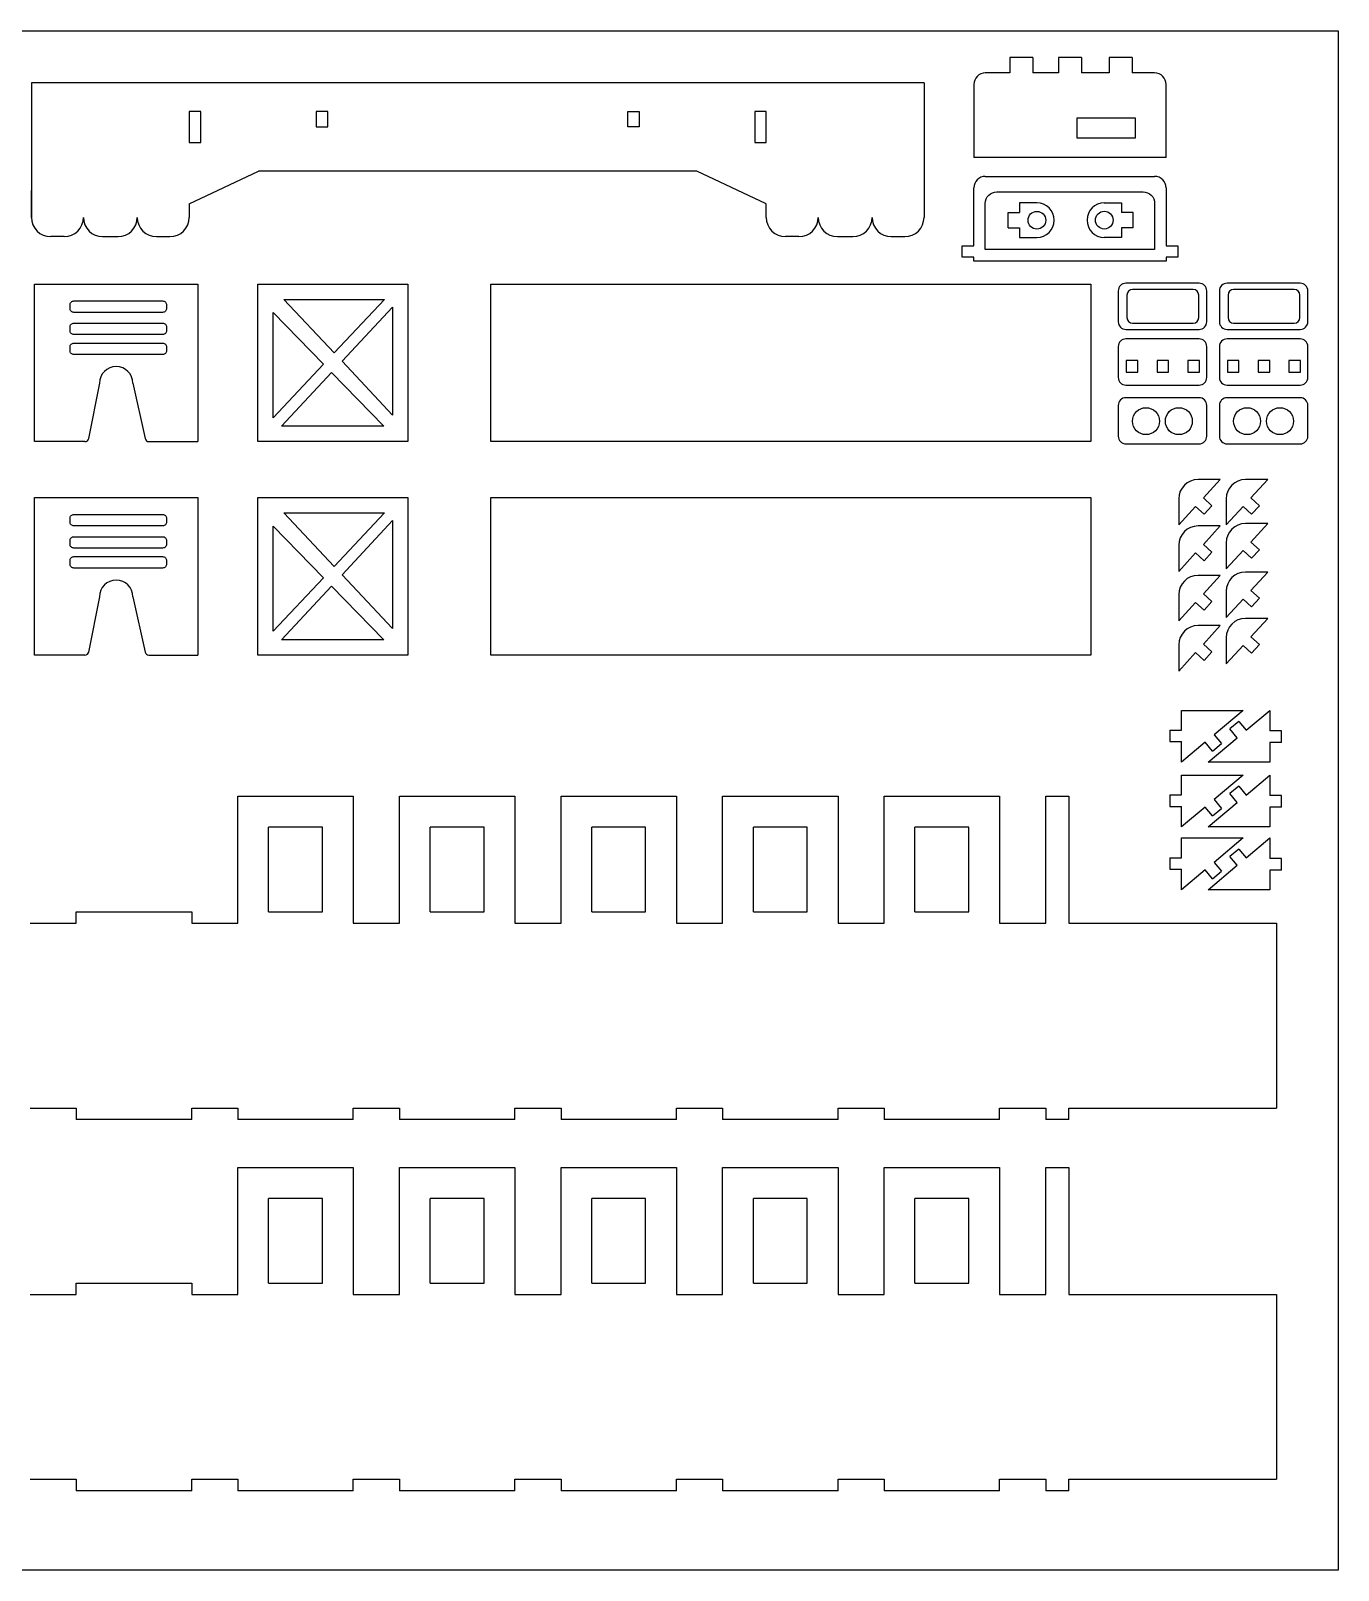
# Model space of a CAD drawing. Header units: millimetres. Extents: x 1035 to 4493, y 392 to 1491.
# Drawn here: x 2025.5 to 2365.3, y 935.5 to 1335.5 of the extents above; entities that cross this region are included whole.
import ezdxf

# ---------------------------------------------------------------- set-up
doc = ezdxf.new("R2010")
doc.units = ezdxf.units.MM

msp = doc.modelspace()

# ---------------------------------------------------------------- linework, layer by layer
for p, q in [((2279.97, 1328.57), (2279.97, 1324.57)), ((2285.97, 1328.57), (2279.97, 1328.57)), ((2285.97, 1328.57), (2285.97, 1324.57)), ((2292.61, 1328.57), (2292.61, 1324.57)), ((2298.61, 1328.57), (2292.61, 1328.57)), ((2298.61, 1328.57), (2298.61, 1324.57)), ((2305.77, 1328.57), (2305.77, 1324.57)), ((2311.77, 1328.57), (2305.77, 1328.57)), ((2311.77, 1328.57), (2311.77, 1324.57)), ((2279.97, 1324.57), (2273.61, 1324.57)), ((2292.61, 1324.57), (2285.97, 1324.57)), ((2305.77, 1324.57), (2298.61, 1324.57)), ((2317.61, 1324.57), (2311.77, 1324.57)), ((2257.67, 1322.04), (2025.67, 1322.04)), ((2025.67, 1322.04), (2025.67, 1322.04)), ((2025.67, 1322.04), (2025.67, 1287.04)), ((2257.67, 1322.04), (2257.67, 1287.04)), ((2270.61, 1321.57), (2270.61, 1302.57)), ((2320.61, 1302.57), (2320.61, 1321.57)), ((2069.67, 1314.54), (2066.67, 1314.54)), ((2066.67, 1314.54), (2066.67, 1306.54)), ((2069.67, 1310.54), (2069.67, 1314.54)), ((2069.67, 1306.54), (2069.67, 1314.54)), ((2216.67, 1314.54), (2213.67, 1314.54)), ((2213.67, 1314.54), (2213.67, 1306.54)), ((2216.67, 1310.54), (2216.67, 1314.54)), ((2216.67, 1306.54), (2216.67, 1314.54)), ((2066.67, 1306.54), (2069.67, 1306.54)), ((2213.67, 1306.54), (2216.67, 1306.54)), ((2320.61, 1302.57), (2270.61, 1302.57)), ((2066.67, 1290.54), (2084.67, 1299.04)), ((2198.62, 1299.04), (2084.67, 1299.04)), ((2216.67, 1290.54), (2198.62, 1299.04)), ((2273.61, 1297.7), (2317.61, 1297.7)), ((2025.67, 1287.04), (2025.67, 1294.04)), ((2270.61, 1279.7), (2270.61, 1294.7)), ((2320.61, 1294.7), (2320.61, 1279.7)), ((2066.67, 1290.54), (2066.67, 1287.04)), ((2216.67, 1287.04), (2216.67, 1290.54)), ((2279.51, 1284.31), (2279.51, 1288.31)), ((2279.51, 1288.31), (2282.51, 1288.31)), ((2287.01, 1290.81), (2282.51, 1290.81)), ((2282.51, 1290.81), (2282.51, 1288.31)), ((2304.54, 1290.83), (2309.04, 1290.83)), ((2309.04, 1290.83), (2309.04, 1288.33)), ((2312.04, 1288.33), (2309.04, 1288.33)), ((2312.04, 1284.33), (2312.04, 1288.33)), ((2279.51, 1284.31), (2282.51, 1284.31)), ((2282.51, 1284.31), (2282.51, 1281.81)), ((2312.04, 1284.33), (2309.04, 1284.33)), ((2309.04, 1284.33), (2309.04, 1281.83)), ((2034.17, 1282.04), (2030.67, 1282.04)), ((2044.17, 1282.04), (2048.17, 1282.04)), ((2058.17, 1282.04), (2061.67, 1282.04)), ((2225.17, 1282.04), (2221.67, 1282.04)), ((2235.17, 1282.04), (2239.17, 1282.04)), ((2249.17, 1282.04), (2252.67, 1282.04)), ((2282.51, 1281.81), (2287.01, 1281.81)), ((2309.04, 1281.83), (2304.54, 1281.83)), ((2267.61, 1276.7), (2267.61, 1279.7)), ((2267.61, 1279.7), (2270.61, 1279.7)), ((2270.61, 1276.7), (2267.61, 1276.7)), ((2270.61, 1275.7), (2270.61, 1276.7)), ((2320.61, 1279.7), (2323.61, 1279.7)), ((2323.61, 1276.7), (2320.61, 1276.7)), ((2320.61, 1276.7), (2320.61, 1275.7)), ((2323.61, 1279.7), (2323.61, 1276.7)), ((2320.61, 1275.7), (2270.61, 1275.7)), ((2026.45, 1269.73), (2068.93, 1269.73)), ((2026.45, 1228.78), (2026.45, 1269.73)), ((2068.93, 1269.73), (2068.93, 1228.78)), ((2329.16, 1269.95), (2310.16, 1269.95)), ((2327.63, 1268.34), (2311.87, 1268.34)), ((2355.44, 1269.95), (2336.44, 1269.95)), ((2353.92, 1268.34), (2338.15, 1268.34)), ((2091.27, 1265.73), (2104.34, 1251.83)), ((2117.41, 1265.73), (2104.34, 1251.83)), ((2308.16, 1267.95), (2308.16, 1259.95)), ((2310.4, 1266.88), (2310.4, 1261.02)), ((2329.1, 1261.02), (2329.1, 1266.88)), ((2331.16, 1259.95), (2331.16, 1267.95)), ((2334.44, 1267.95), (2334.44, 1259.95)), ((2336.69, 1266.88), (2336.69, 1261.02)), ((2355.38, 1261.02), (2355.38, 1266.88)), ((2357.44, 1259.95), (2357.44, 1267.95)), ((2088.52, 1262.3), (2101.58, 1248.9)), ((2119.51, 1263.75), (2106.39, 1249.65)), ((2310.16, 1257.95), (2329.16, 1257.95)), ((2311.87, 1259.56), (2327.63, 1259.56)), ((2336.44, 1257.95), (2355.44, 1257.95)), ((2338.15, 1259.56), (2353.92, 1259.56)), ((2308.16, 1253.48), (2308.16, 1245.48)), ((2329.16, 1255.48), (2310.16, 1255.48)), ((2331.16, 1245.48), (2331.16, 1253.48)), ((2334.44, 1253.48), (2334.44, 1245.48)), ((2355.44, 1255.48), (2336.44, 1255.48)), ((2357.44, 1245.48), (2357.44, 1253.48)), ((2101.58, 1248.9), (2088.52, 1235)), ((2106.39, 1249.65), (2119.51, 1235.7)), ((2103.68, 1246.74), (2090.69, 1232.78)), ((2103.68, 1246.74), (2117.28, 1232.78)), ((2043.35, 1243.96), (2040.54, 1229.59)), ((2052.03, 1243.96), (2055.23, 1229.57)), ((2310.16, 1243.48), (2329.16, 1243.48)), ((2329.16, 1240.2), (2310.16, 1240.2)), ((2336.44, 1243.48), (2355.44, 1243.48)), ((2355.44, 1240.2), (2336.44, 1240.2)), ((2308.16, 1238.2), (2308.16, 1230.2)), ((2331.16, 1230.2), (2331.16, 1238.2)), ((2334.44, 1238.2), (2334.44, 1230.2)), ((2357.44, 1230.2), (2357.44, 1238.2)), ((2039.56, 1228.78), (2026.45, 1228.78)), ((2056.21, 1228.78), (2068.93, 1228.78)), ((2310.16, 1228.2), (2329.16, 1228.2)), ((2336.44, 1228.2), (2355.44, 1228.2)), ((2334.69, 1218.93), (2328.89, 1218.93)), ((2334.69, 1218.93), (2330.3, 1214.14)), ((2347.04, 1218.93), (2341.23, 1218.93)), ((2347.04, 1218.93), (2342.65, 1214.14)), ((2026.45, 1214.25), (2068.93, 1214.25)), ((2026.45, 1173.3), (2026.45, 1214.25)), ((2068.93, 1214.25), (2068.93, 1173.3)), ((2323.89, 1213.93), (2323.89, 1207.13)), ((2332.51, 1212.11), (2330.3, 1214.14)), ((2332.51, 1212.11), (2330.49, 1209.9)), ((2336.23, 1213.93), (2336.23, 1207.13)), ((2344.86, 1212.11), (2342.65, 1214.14)), ((2344.86, 1212.11), (2342.83, 1209.9)), ((2091.27, 1210.25), (2104.34, 1196.35)), ((2117.41, 1210.25), (2104.34, 1196.35)), ((2119.51, 1208.27), (2106.39, 1194.17)), ((2328.28, 1211.92), (2323.89, 1207.13)), ((2330.49, 1209.9), (2328.28, 1211.92)), ((2340.62, 1211.92), (2336.23, 1207.13)), ((2342.83, 1209.9), (2340.62, 1211.92)), ((2088.52, 1206.81), (2101.58, 1193.41)), ((2334.69, 1206.86), (2328.89, 1206.86)), ((2334.69, 1206.86), (2330.3, 1202.07)), ((2347.04, 1207.5), (2341.23, 1207.5)), ((2347.04, 1207.5), (2342.65, 1202.7)), ((2323.89, 1201.86), (2323.89, 1195.06)), ((2332.51, 1200.04), (2330.3, 1202.07)), ((2332.51, 1200.04), (2330.49, 1197.83)), ((2336.23, 1202.5), (2336.23, 1195.7)), ((2340.62, 1200.49), (2336.23, 1195.7)), ((2342.83, 1198.46), (2340.62, 1200.49)), ((2344.86, 1200.68), (2342.65, 1202.7)), ((2344.86, 1200.68), (2342.83, 1198.46)), ((2328.28, 1199.85), (2323.89, 1195.06)), ((2330.49, 1197.83), (2328.28, 1199.85)), ((2101.58, 1193.41), (2088.52, 1179.51)), ((2106.39, 1194.17), (2119.51, 1180.22)), ((2334.69, 1194.03), (2328.89, 1194.03)), ((2334.69, 1194.03), (2330.3, 1189.23)), ((2347.04, 1194.9), (2341.23, 1194.9)), ((2347.04, 1194.9), (2342.65, 1190.1)), ((2043.35, 1188.48), (2040.54, 1174.11)), ((2052.03, 1188.48), (2055.23, 1174.08)), ((2103.68, 1191.25), (2090.69, 1177.3)), ((2103.68, 1191.25), (2117.28, 1177.3)), ((2323.89, 1189.03), (2323.89, 1182.23)), ((2332.51, 1187.21), (2330.3, 1189.23)), ((2336.23, 1189.9), (2336.23, 1183.1)), ((2344.86, 1188.08), (2342.65, 1190.1)), ((2344.86, 1188.08), (2342.83, 1185.86)), ((2328.28, 1187.02), (2323.89, 1182.23)), ((2330.49, 1184.99), (2328.28, 1187.02)), ((2332.51, 1187.21), (2330.49, 1184.99)), ((2340.62, 1187.89), (2336.23, 1183.1)), ((2342.83, 1185.86), (2340.62, 1187.89)), ((2334.69, 1180.98), (2328.89, 1180.98)), ((2334.69, 1180.98), (2330.3, 1176.19)), ((2347.04, 1182.86), (2341.23, 1182.86)), ((2347.04, 1182.86), (2342.65, 1178.06)), ((2332.51, 1174.16), (2330.3, 1176.19)), ((2336.23, 1177.86), (2336.23, 1171.06)), ((2344.86, 1176.04), (2342.65, 1178.06)), ((2344.86, 1176.04), (2342.83, 1173.82)), ((2039.56, 1173.3), (2026.45, 1173.3)), ((2056.21, 1173.3), (2068.93, 1173.3)), ((2323.89, 1175.98), (2323.89, 1169.18)), ((2328.28, 1173.98), (2323.89, 1169.18)), ((2330.49, 1171.95), (2328.28, 1173.98)), ((2332.51, 1174.16), (2330.49, 1171.95)), ((2340.62, 1175.85), (2336.23, 1171.06)), ((2342.83, 1173.82), (2340.62, 1175.85)), ((2324.61, 1158.96), (2340.63, 1158.96)), ((2324.61, 1153.83), (2324.61, 1158.96)), ((2340.63, 1158.96), (2333.07, 1152.61)), ((2339.48, 1156.08), (2337.18, 1154.15)), ((2339.48, 1156.08), (2341.41, 1153.79)), ((2341.41, 1153.79), (2347.57, 1158.96)), ((2347.57, 1158.96), (2347.57, 1153.63)), ((2321.61, 1153.83), (2321.61, 1150.83)), ((2321.61, 1153.83), (2324.61, 1153.83)), ((2333.07, 1152.61), (2335, 1150.31)), ((2339.11, 1151.86), (2337.18, 1154.15)), ((2350.57, 1153.63), (2347.57, 1153.63)), ((2350.57, 1150.63), (2350.57, 1153.63)), ((2321.61, 1150.83), (2324.61, 1150.83)), ((2324.61, 1145.5), (2324.61, 1150.83)), ((2330.77, 1150.68), (2324.61, 1145.5)), ((2332.7, 1148.38), (2330.77, 1150.68)), ((2331.55, 1145.5), (2339.11, 1151.86)), ((2332.7, 1148.38), (2335, 1150.31)), ((2350.57, 1150.63), (2347.57, 1150.63)), ((2347.57, 1150.63), (2347.57, 1145.5)), ((2347.57, 1145.5), (2331.55, 1145.5)), ((2324.61, 1137), (2324.61, 1142.13)), ((2324.61, 1142.13), (2340.63, 1142.13)), ((2340.63, 1142.13), (2333.07, 1135.77)), ((2341.41, 1136.96), (2347.57, 1142.13)), ((2347.57, 1142.13), (2347.57, 1136.8)), ((2079.32, 1106.62), (2079.32, 1136.62)), ((2079.32, 1136.62), (2109.32, 1136.62)), ((2109.32, 1136.62), (2109.32, 1106.62)), ((2121.32, 1106.62), (2121.32, 1136.62)), ((2121.32, 1136.62), (2151.32, 1136.62)), ((2151.32, 1136.62), (2151.32, 1106.62)), ((2163.32, 1106.62), (2163.32, 1136.62)), ((2163.32, 1136.62), (2193.32, 1136.62)), ((2193.32, 1136.62), (2193.32, 1106.62)), ((2205.32, 1106.62), (2205.32, 1136.62)), ((2205.32, 1136.62), (2235.32, 1136.62)), ((2235.32, 1136.62), (2235.32, 1106.62)), ((2247.32, 1106.62), (2247.32, 1136.62)), ((2247.32, 1136.62), (2277.32, 1136.62)), ((2277.32, 1136.62), (2277.32, 1106.62)), ((2289.32, 1106.62), (2289.32, 1136.62)), ((2289.32, 1136.62), (2295.32, 1136.62)), ((2295.32, 1136.62), (2295.32, 1106.62)), ((2321.61, 1137), (2321.61, 1134)), ((2321.61, 1137), (2324.61, 1137)), ((2339.48, 1139.25), (2337.18, 1137.32)), ((2339.11, 1135.03), (2337.18, 1137.32)), ((2339.48, 1139.25), (2341.41, 1136.96)), ((2350.57, 1136.8), (2347.57, 1136.8)), ((2350.57, 1133.8), (2350.57, 1136.8)), ((2321.61, 1134), (2324.61, 1134)), ((2324.61, 1128.67), (2324.61, 1134)), ((2330.77, 1133.84), (2324.61, 1128.67)), ((2332.7, 1131.55), (2330.77, 1133.84)), ((2331.55, 1128.67), (2339.11, 1135.03)), ((2332.7, 1131.55), (2335, 1133.48)), ((2333.07, 1135.77), (2335, 1133.48)), ((2347.57, 1133.8), (2347.57, 1128.67)), ((2350.57, 1133.8), (2347.57, 1133.8)), ((2087.32, 1106.62), (2087.32, 1128.62)), ((2101.32, 1128.62), (2087.32, 1128.62)), ((2101.32, 1106.62), (2101.32, 1128.62)), ((2129.32, 1106.62), (2129.32, 1128.62)), ((2143.32, 1128.62), (2129.32, 1128.62)), ((2143.32, 1106.62), (2143.32, 1128.62)), ((2171.32, 1106.62), (2171.32, 1128.62)), ((2185.32, 1128.62), (2171.32, 1128.62)), ((2185.32, 1106.62), (2185.32, 1128.62)), ((2213.32, 1106.62), (2213.32, 1128.62)), ((2227.32, 1128.62), (2213.32, 1128.62)), ((2227.32, 1106.62), (2227.32, 1128.62)), ((2255.32, 1106.62), (2255.32, 1128.62)), ((2269.32, 1128.62), (2255.32, 1128.62)), ((2269.32, 1106.62), (2269.32, 1128.62)), ((2347.57, 1128.67), (2331.55, 1128.67)), ((2324.61, 1120.67), (2324.61, 1125.8)), ((2324.61, 1125.8), (2340.63, 1125.8)), ((2340.63, 1125.8), (2333.07, 1119.44)), ((2341.41, 1120.63), (2347.57, 1125.8)), ((2347.57, 1125.8), (2347.57, 1120.47)), ((2321.61, 1120.67), (2321.61, 1117.67)), ((2321.61, 1120.67), (2324.61, 1120.67)), ((2339.48, 1122.92), (2337.18, 1120.99)), ((2339.11, 1118.7), (2337.18, 1120.99)), ((2339.48, 1122.92), (2341.41, 1120.63)), ((2350.57, 1120.47), (2347.57, 1120.47)), ((2350.57, 1117.47), (2350.57, 1120.47)), ((2321.61, 1117.67), (2324.61, 1117.67)), ((2324.61, 1112.34), (2324.61, 1117.67)), ((2330.77, 1117.51), (2324.61, 1112.34)), ((2332.7, 1115.22), (2330.77, 1117.51)), ((2331.55, 1112.34), (2339.11, 1118.7)), ((2332.7, 1115.22), (2335, 1117.15)), ((2333.07, 1119.44), (2335, 1117.15)), ((2347.57, 1117.47), (2347.57, 1112.34)), ((2350.57, 1117.47), (2347.57, 1117.47)), ((2347.57, 1112.34), (2331.55, 1112.34)), ((2037.32, 1106.62), (2067.32, 1106.62)), ((2037.32, 1103.62), (2037.32, 1106.62)), ((2067.32, 1106.62), (2067.32, 1103.62)), ((2079.32, 1103.62), (2079.32, 1106.62)), ((2087.32, 1106.62), (2101.32, 1106.62)), ((2109.32, 1106.62), (2109.32, 1103.62)), ((2121.32, 1103.62), (2121.32, 1106.62)), ((2129.32, 1106.62), (2143.32, 1106.62)), ((2151.32, 1106.62), (2151.32, 1103.62)), ((2163.32, 1103.62), (2163.32, 1106.62)), ((2171.32, 1106.62), (2185.32, 1106.62)), ((2193.32, 1106.62), (2193.32, 1103.62)), ((2205.32, 1103.62), (2205.32, 1106.62)), ((2213.32, 1106.62), (2227.32, 1106.62)), ((2235.32, 1106.62), (2235.32, 1103.62)), ((2247.32, 1103.62), (2247.32, 1106.62)), ((2255.32, 1106.62), (2269.32, 1106.62)), ((2277.32, 1106.62), (2277.32, 1103.62)), ((2289.32, 1103.62), (2289.32, 1106.62)), ((2295.32, 1106.62), (2295.32, 1103.62)), ((2025.32, 1103.62), (2037.32, 1103.62)), ((2067.32, 1103.62), (2079.32, 1103.62)), ((2109.32, 1103.62), (2121.32, 1103.62)), ((2151.32, 1103.62), (2163.32, 1103.62)), ((2193.32, 1103.62), (2205.32, 1103.62)), ((2235.32, 1103.62), (2247.32, 1103.62)), ((2277.32, 1103.62), (2289.32, 1103.62)), ((2295.32, 1103.62), (2349.32, 1103.62)), ((2349.32, 1103.62), (2349.32, 1055.62)), ((2025.32, 1055.62), (2037.32, 1055.62)), ((2037.32, 1055.62), (2037.32, 1052.62)), ((2067.32, 1052.62), (2037.32, 1052.62)), ((2067.32, 1052.62), (2067.32, 1055.62)), ((2067.32, 1055.62), (2079.32, 1055.62)), ((2079.32, 1055.62), (2079.32, 1052.62)), ((2109.32, 1052.62), (2079.32, 1052.62)), ((2109.32, 1052.62), (2109.32, 1055.62)), ((2109.32, 1055.62), (2121.32, 1055.62)), ((2121.32, 1055.62), (2121.32, 1052.62)), ((2151.32, 1052.62), (2121.32, 1052.62)), ((2151.32, 1052.62), (2151.32, 1055.62)), ((2151.32, 1055.62), (2163.32, 1055.62)), ((2163.32, 1055.62), (2163.32, 1052.62)), ((2193.32, 1052.62), (2163.32, 1052.62)), ((2193.32, 1052.62), (2193.32, 1055.62)), ((2193.32, 1055.62), (2205.32, 1055.62)), ((2205.32, 1055.62), (2205.32, 1052.62)), ((2235.32, 1052.62), (2205.32, 1052.62)), ((2235.32, 1052.62), (2235.32, 1055.62)), ((2235.32, 1055.62), (2247.32, 1055.62)), ((2247.32, 1055.62), (2247.32, 1052.62)), ((2277.32, 1052.62), (2247.32, 1052.62)), ((2277.32, 1052.62), (2277.32, 1055.62)), ((2277.32, 1055.62), (2289.32, 1055.62)), ((2289.32, 1055.62), (2289.32, 1052.62)), ((2295.32, 1052.62), (2289.32, 1052.62)), ((2295.32, 1052.62), (2295.32, 1055.62)), ((2295.32, 1055.62), (2349.32, 1055.62)), ((2079.32, 1010.15), (2079.32, 1040.15)), ((2079.32, 1040.15), (2109.32, 1040.15)), ((2109.32, 1040.15), (2109.32, 1010.15)), ((2121.32, 1010.15), (2121.32, 1040.15)), ((2121.32, 1040.15), (2151.32, 1040.15)), ((2151.32, 1040.15), (2151.32, 1010.15)), ((2163.32, 1010.15), (2163.32, 1040.15)), ((2163.32, 1040.15), (2193.32, 1040.15)), ((2193.32, 1040.15), (2193.32, 1010.15)), ((2205.32, 1010.15), (2205.32, 1040.15)), ((2205.32, 1040.15), (2235.32, 1040.15)), ((2235.32, 1040.15), (2235.32, 1010.15)), ((2247.32, 1010.15), (2247.32, 1040.15)), ((2247.32, 1040.15), (2277.32, 1040.15)), ((2277.32, 1040.15), (2277.32, 1010.15)), ((2289.32, 1010.15), (2289.32, 1040.15)), ((2289.32, 1040.15), (2295.32, 1040.15)), ((2295.32, 1040.15), (2295.32, 1010.15)), ((2087.32, 1010.15), (2087.32, 1032.15)), ((2101.32, 1032.15), (2087.32, 1032.15)), ((2101.32, 1010.15), (2101.32, 1032.15)), ((2129.32, 1010.15), (2129.32, 1032.15)), ((2143.32, 1032.15), (2129.32, 1032.15)), ((2143.32, 1010.15), (2143.32, 1032.15)), ((2171.32, 1010.15), (2171.32, 1032.15)), ((2185.32, 1032.15), (2171.32, 1032.15)), ((2185.32, 1010.15), (2185.32, 1032.15)), ((2213.32, 1010.15), (2213.32, 1032.15)), ((2227.32, 1032.15), (2213.32, 1032.15)), ((2227.32, 1010.15), (2227.32, 1032.15)), ((2255.32, 1010.15), (2255.32, 1032.15)), ((2269.32, 1032.15), (2255.32, 1032.15)), ((2269.32, 1010.15), (2269.32, 1032.15)), ((2037.32, 1007.15), (2037.32, 1010.15)), ((2037.32, 1010.15), (2067.32, 1010.15)), ((2067.32, 1010.15), (2067.32, 1007.15)), ((2079.32, 1007.15), (2079.32, 1010.15)), ((2087.32, 1010.15), (2101.32, 1010.15)), ((2109.32, 1010.15), (2109.32, 1007.15)), ((2121.32, 1007.15), (2121.32, 1010.15)), ((2129.32, 1010.15), (2143.32, 1010.15)), ((2151.32, 1010.15), (2151.32, 1007.15)), ((2163.32, 1007.15), (2163.32, 1010.15)), ((2171.32, 1010.15), (2185.32, 1010.15)), ((2193.32, 1010.15), (2193.32, 1007.15)), ((2205.32, 1007.15), (2205.32, 1010.15)), ((2213.32, 1010.15), (2227.32, 1010.15)), ((2235.32, 1010.15), (2235.32, 1007.15)), ((2247.32, 1007.15), (2247.32, 1010.15)), ((2255.32, 1010.15), (2269.32, 1010.15)), ((2277.32, 1010.15), (2277.32, 1007.15)), ((2289.32, 1007.15), (2289.32, 1010.15)), ((2295.32, 1010.15), (2295.32, 1007.15)), ((2025.32, 1007.15), (2037.32, 1007.15)), ((2067.32, 1007.15), (2079.32, 1007.15)), ((2109.32, 1007.15), (2121.32, 1007.15)), ((2151.32, 1007.15), (2163.32, 1007.15)), ((2193.32, 1007.15), (2205.32, 1007.15)), ((2235.32, 1007.15), (2247.32, 1007.15)), ((2277.32, 1007.15), (2289.32, 1007.15)), ((2295.32, 1007.15), (2349.32, 1007.15)), ((2349.32, 1007.15), (2349.32, 959.15)), ((2025.32, 959.15), (2037.32, 959.15)), ((2037.32, 959.15), (2037.32, 956.15)), ((2067.32, 956.15), (2037.32, 956.15)), ((2067.32, 956.15), (2067.32, 959.15)), ((2067.32, 959.15), (2079.32, 959.15)), ((2079.32, 959.15), (2079.32, 956.15)), ((2109.32, 956.15), (2079.32, 956.15)), ((2109.32, 956.15), (2109.32, 959.15)), ((2109.32, 959.15), (2121.32, 959.15)), ((2121.32, 959.15), (2121.32, 956.15)), ((2151.32, 956.15), (2121.32, 956.15)), ((2151.32, 956.15), (2151.32, 959.15)), ((2151.32, 959.15), (2163.32, 959.15)), ((2163.32, 959.15), (2163.32, 956.15)), ((2193.32, 956.15), (2163.32, 956.15)), ((2193.32, 956.15), (2193.32, 959.15)), ((2193.32, 959.15), (2205.32, 959.15)), ((2205.32, 959.15), (2205.32, 956.15)), ((2235.32, 956.15), (2205.32, 956.15)), ((2235.32, 956.15), (2235.32, 959.15)), ((2235.32, 959.15), (2247.32, 959.15)), ((2247.32, 959.15), (2247.32, 956.15)), ((2277.32, 956.15), (2247.32, 956.15)), ((2277.32, 956.15), (2277.32, 959.15)), ((2277.32, 959.15), (2289.32, 959.15)), ((2289.32, 959.15), (2289.32, 956.15)), ((2295.32, 956.15), (2289.32, 956.15)), ((2295.32, 956.15), (2295.32, 959.15)), ((2295.32, 959.15), (2349.32, 959.15))]:
    msp.add_line(p, q)
at = {"color": 3}
msp.add_lwpolyline([(1765.34, 1335.53), (2365.34, 1335.53), (2365.34, 935.53), (1765.34, 935.53)], close=True, dxfattribs=at)
for points in [[(2099.67, 1314.54), (2099.67, 1310.54), (2102.67, 1310.54), (2102.67, 1314.54)], [(2183.67, 1314.54), (2183.67, 1310.54), (2180.67, 1310.54), (2180.67, 1314.54)], [(2312.66, 1307.71), (2312.66, 1312.79), (2297.43, 1312.79), (2297.43, 1307.71)], [(2084.52, 1269.73), (2123.51, 1269.73), (2123.51, 1228.78), (2084.52, 1228.78)], [(2145.05, 1269.73), (2301.05, 1269.73), (2301.05, 1228.78), (2145.05, 1228.78)], [(2310.26, 1249.83), (2310.26, 1246.83), (2313.26, 1246.83), (2313.26, 1249.83)], [(2318.26, 1249.83), (2318.26, 1246.83), (2321.26, 1246.83), (2321.26, 1249.83)], [(2326.26, 1249.83), (2326.26, 1246.83), (2329.26, 1246.83), (2329.26, 1249.83)], [(2336.54, 1249.83), (2336.54, 1246.83), (2339.54, 1246.83), (2339.54, 1249.83)], [(2344.54, 1249.83), (2344.54, 1246.83), (2347.54, 1246.83), (2347.54, 1249.83)], [(2352.54, 1249.83), (2352.54, 1246.83), (2355.54, 1246.83), (2355.54, 1249.83)], [(2084.52, 1214.25), (2123.51, 1214.25), (2123.51, 1173.3), (2084.52, 1173.3)], [(2145.05, 1214.25), (2301.05, 1214.25), (2301.05, 1173.3), (2145.05, 1173.3)]]:
    msp.add_lwpolyline(points, close=True)
for points in [[(2317.61, 1290.7), (2317.61, 1278.74), (2273.61, 1278.74), (2273.61, 1290.7, -0.414214), (2276.61, 1293.7), (2314.61, 1293.7, -0.414214)], [(2036.69, 1265.33), (2059.77, 1265.33, -0.414214), (2060.77, 1264.33), (2060.77, 1263.37, -0.414214), (2059.77, 1262.37), (2036.69, 1262.37, -0.414214), (2035.69, 1263.37), (2035.69, 1264.33, -0.414214)], [(2036.69, 1259.57), (2059.77, 1259.57, -0.414214), (2060.77, 1258.57), (2060.77, 1257.61, -0.414214), (2059.77, 1256.61), (2036.69, 1256.61, -0.414214), (2035.69, 1257.61), (2035.69, 1258.57, -0.414214)], [(2036.69, 1254.38), (2059.77, 1254.38, -0.414214), (2060.77, 1253.38), (2060.77, 1252.43, -0.414214), (2059.77, 1251.43), (2036.69, 1251.43, -0.414214), (2035.69, 1252.43), (2035.69, 1253.38, -0.414214)], [(2036.69, 1209.84), (2059.77, 1209.84, -0.414214), (2060.77, 1208.84), (2060.77, 1207.89, -0.414214), (2059.77, 1206.89), (2036.69, 1206.89, -0.414214), (2035.69, 1207.89), (2035.69, 1208.84, -0.414214)], [(2036.69, 1204.08), (2059.77, 1204.08, -0.414214), (2060.77, 1203.08), (2060.77, 1202.13, -0.414214), (2059.77, 1201.13), (2036.69, 1201.13, -0.414214), (2035.69, 1202.13), (2035.69, 1203.08, -0.414214)], [(2036.69, 1198.9), (2059.77, 1198.9, -0.414214), (2060.77, 1197.9), (2060.77, 1196.94, -0.414214), (2059.77, 1195.94), (2036.69, 1195.94, -0.414214), (2035.69, 1196.94), (2035.69, 1197.9, -0.414214)]]:
    msp.add_lwpolyline(points, format="xyb", close=True)
for points in [[(2091.27, 1265.73), (2117.41, 1265.73)], [(2088.52, 1235), (2088.52, 1262.3)], [(2119.51, 1263.75), (2119.51, 1235.7)], [(2117.28, 1232.78), (2090.69, 1232.78)], [(2091.27, 1210.25), (2117.41, 1210.25)], [(2119.51, 1208.27), (2119.51, 1180.22)], [(2088.52, 1179.52), (2088.52, 1206.81)], [(2117.28, 1177.3), (2090.69, 1177.3)]]:
    msp.add_lwpolyline(points)
for centre, radius in [((2287.01, 1286.31), 2.3), ((2304.54, 1286.33), 2.3), ((2315.36, 1234.1), 3.5), ((2323.91, 1234.1), 3.5), ((2341.65, 1234.1), 3.5), ((2350.19, 1234.1), 3.5)]:
    msp.add_circle(centre, radius)
for centre, radius, start, end in [((2273.61, 1321.57), 3, 90, 180), ((2317.61, 1321.57), 3, 0, 90), ((2273.61, 1294.7), 3, 90, 180), ((2317.61, 1294.7), 3, 0, 90), ((2287.01, 1286.31), 4.5, 270, 90), ((2304.54, 1286.33), 4.5, 90, 270), ((2030.67, 1287.04), 5, 180, 270), ((2034.17, 1287.04), 5, 270, 0), ((2044.17, 1287.04), 5, 180, 270), ((2048.17, 1287.04), 5, 270, 0), ((2058.17, 1287.04), 5, 180, 270), ((2061.67, 1287.04), 5, 270, 0), ((2221.67, 1287.04), 5, 180, 270), ((2225.17, 1287.04), 5, 270, 0), ((2235.17, 1287.04), 5, 180, 270), ((2239.17, 1287.04), 5, 270, 0), ((2249.17, 1287.04), 5, 180, 270), ((2252.67, 1287.04), 5, 270, 0), ((2310.16, 1267.95), 2, 90, 180), ((2311.87, 1266.88), 1.46, 90, 180), ((2327.63, 1266.88), 1.46, 0, 90), ((2329.16, 1267.95), 2, 0, 90), ((2336.44, 1267.95), 2, 90, 180), ((2338.15, 1266.88), 1.46, 90, 180), ((2353.92, 1266.88), 1.46, 0, 90), ((2355.44, 1267.95), 2, 0, 90), ((2311.87, 1261.02), 1.46, 180, 270), ((2327.63, 1261.02), 1.46, 270, 0), ((2338.15, 1261.02), 1.46, 180, 270), ((2353.92, 1261.02), 1.46, 270, 0), ((2310.16, 1259.95), 2, 180, 270), ((2329.16, 1259.95), 2, 270, 0), ((2336.44, 1259.95), 2, 180, 270), ((2355.44, 1259.95), 2, 270, 0), ((2310.16, 1253.48), 2, 90, 180), ((2329.16, 1253.48), 2, 0, 90), ((2336.44, 1253.48), 2, 90, 180), ((2355.44, 1253.48), 2, 0, 90), ((2047.69, 1243.96), 4.34, 360, 180), ((2310.16, 1245.48), 2, 180, 270), ((2329.16, 1245.48), 2, 270, 0), ((2336.44, 1245.48), 2, 180, 270), ((2355.44, 1245.48), 2, 270, 0), ((2310.16, 1238.2), 2, 90, 180), ((2329.16, 1238.2), 2, 0, 90), ((2336.44, 1238.2), 2, 90, 180), ((2355.44, 1238.2), 2, 0, 90), ((2039.56, 1229.78), 1, 270, 348.9254), ((2056.21, 1229.78), 1, 192.5377, 270), ((2310.16, 1230.2), 2, 180, 270), ((2329.16, 1230.2), 2, 270, 0), ((2336.44, 1230.2), 2, 180, 270), ((2355.44, 1230.2), 2, 270, 0), ((2328.89, 1213.93), 5, 90, 180), ((2341.23, 1213.93), 5, 90, 180), ((2328.89, 1201.86), 5, 90, 180), ((2341.23, 1202.5), 5, 90, 180), ((2047.69, 1188.48), 4.34, 360, 180), ((2328.89, 1189.03), 5, 90, 180), ((2341.23, 1189.9), 5, 90, 180), ((2328.89, 1175.98), 5, 90, 180), ((2341.23, 1177.86), 5, 90, 180), ((2039.56, 1174.3), 1, 270, 348.9254), ((2056.21, 1174.3), 1, 192.5377, 270)]:
    msp.add_arc(centre, radius, start, end)

doc.saveas('drawing.dxf')
